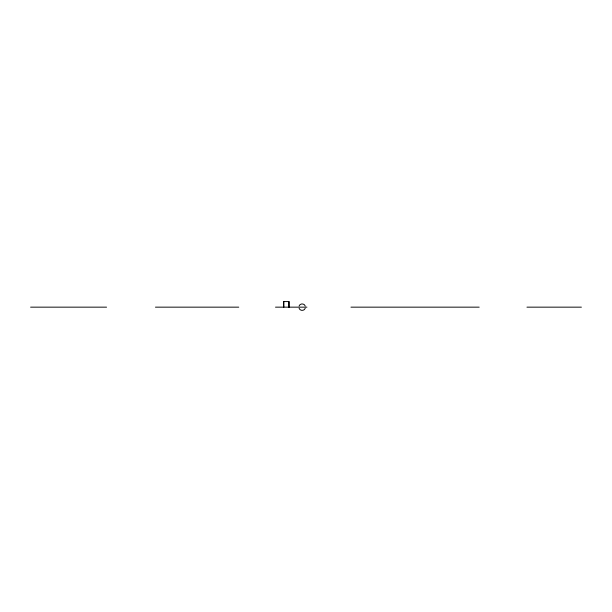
<?xml version="1.0" encoding="UTF-8"?>
<svg xmlns="http://www.w3.org/2000/svg" width="612" height="612" viewBox="0 0 612 612"><rect width="100%" height="100%" fill="white"/><g stroke="black" fill="none" stroke-linecap="round" stroke-linejoin="round"><path stroke-width="0.92" d="M299.084 306.054C299.926 303.223 304.393 303.223 305.235 306.054M305.235 308.257C304.393 311.087 299.926 311.087 299.084 308.257M30.6 307.155L106.565 307.155M155.448 307.155L238.757 307.155M275.492 307.155L306.933 307.155M350.959 307.155L479.181 307.155M526.955 307.155L581.4 307.155M289.094 307.155L289.094 301.578L283.593 301.578L283.593 307.155M288.849 301.578L288.849 307.155M283.846 301.578L283.846 307.155"/></g></svg>
